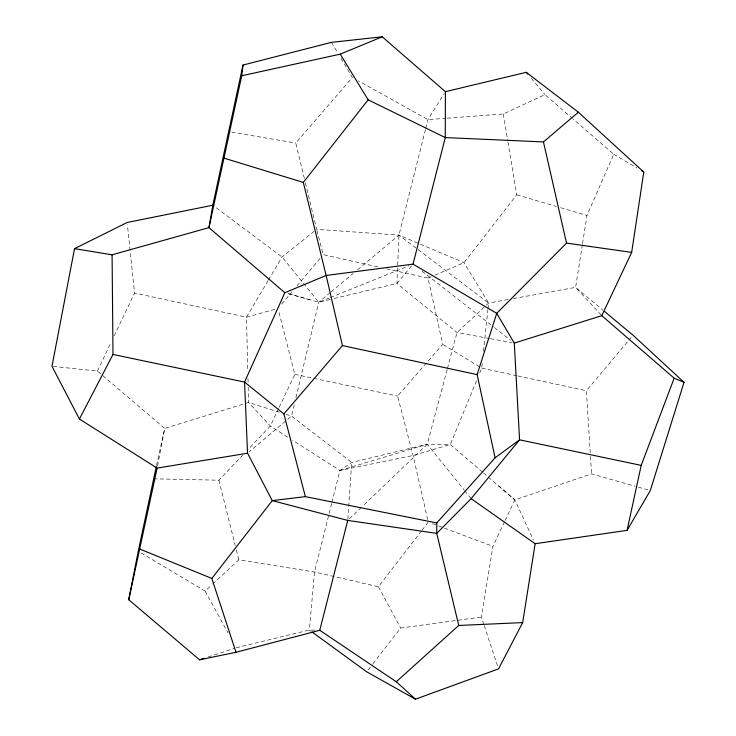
<?xml version="1.0" encoding="UTF-8"?>
<svg xmlns="http://www.w3.org/2000/svg" width="736" height="736" viewBox="0 0 736 736"><rect width="100%" height="100%" fill="white"/><g stroke="black" fill="none" stroke-linecap="round" stroke-linejoin="round"><path stroke-width="0.55" stroke-dasharray="3.68 2.76" d="M347.834 519.285L351.716 462.475L291.548 416.061L286.175 414.368M482.218 363.547L481.74 368.12L478.685 375.544M483.515 351.247L487.876 309.736M487.977 308.743L488.584 303.03L464.011 262.706L419.952 244.021M582.369 244.665L575.626 287.362L601.027 314.852M582.544 243.542L586.978 215.455L613.695 154.22L573.316 119.214M483.865 624.616L481.353 617.053L492.927 546.342L504.629 521.548M157.522 465.998L164.717 428.435L97.391 371.036L51.98 366.307M156.566 465.391L164.717 428.435L248.547 402.491L279.294 412.197M294.216 404.901L291.548 416.061L249.182 451.84M295.927 397.744L318.762 302.211L330.216 292.624M331.642 503.562L314.484 571.982L309.378 630.034L311.227 631.378M331.918 502.458L339.949 470.46L351.716 462.475L427.266 444.25L450.303 444.489L482.604 472.19M425.426 129.619L398.967 235.115L396.952 283.424L457.01 332.525L489.339 338.486M425.702 128.506L427.929 119.628L444.194 93.601M447.157 369.536L427.266 444.25L362.664 506.138M447.442 368.46L457.01 332.525L488.584 303.03L510.14 299.147M476.551 380.724L450.303 444.489L413.108 455.501L339.949 470.46L292.56 440.238M505.117 520.518L514.86 499.864L591.551 473.883L635.067 486.238M278.64 408.462L270.314 426.052L248.17 449.374M279.128 407.431L294.805 374.33L278.558 310.629M97.391 371.036L111.21 342.065M114.154 335.892L134.587 293.02L127.411 224.756M268.051 280.692L246.477 317.225L247.784 370.898M268.419 280.066L282.054 257.002L313.959 231.481M212.704 584.044L238.814 559.838L314.484 571.982L378.442 586.758L421.231 531.199M421.94 530.288L428.251 522.082L413.108 455.501L397.578 396.097L442.713 344.31L428.03 278.125L386.796 268.888M368.083 670.027L372.232 664.672M372.931 663.771L400.632 628.056L481.353 617.053M507.96 142.048L516.746 194.782L464.011 262.706L435.224 275.043M411.562 265.898L396.952 283.424L331.044 299.258M281.649 304.097L291.87 291.953M296.976 285.881L320.344 258.124M590.244 452.953L586.371 390.752L628.112 341.099M628.811 340.262L632.334 336.067M304.336 178.443L295.789 143.032L352.369 77.492L340.759 57.978M153.603 478.832L218.914 480.203L242.641 455.207M349.407 518.834L361.836 506.929M141.202 553.021L205.123 591.072L211.867 584.826M331.099 291.888L353.133 273.461M357.54 269.772L398.967 235.115L418.904 243.57M447.341 118.174L503.277 113.997L544.971 94.631L572.461 118.468M428.03 278.125L431.112 276.8M329.351 297.933L318.762 302.211L287.022 293.333M330.409 297.51L408.793 265.862M208.178 656.972L234.02 648.471M339.949 470.46L427.266 444.25L464.039 489.863M274.74 309.341L246.477 317.225L134.587 293.02M236.173 647.763L309.378 630.034L315.615 630.191M329.93 299.524L318.762 302.211L282.054 257.002L213.716 205.905M513.397 298.568L575.626 287.362L603.014 310.196M446.2 118.266L427.929 119.628L358.34 80.822M305.403 182.868L316.618 229.356L398.967 235.115L417.257 248.98M231.766 132.186L295.789 143.032M490.452 338.689L512.164 342.691M294.805 374.33L312.68 378.12M313.794 378.359L397.578 396.097M516.838 375.71L481.74 368.12L442.713 344.31M517.932 375.949L586.371 390.752M377.872 266.892L323.26 254.656L316.618 229.356M287.794 293.544L310.675 299.948M638.324 487.168L648.122 489.946M516.746 194.782L556.25 206.411M560.639 207.699L586.978 215.455M432.492 523.673L492.927 546.342M613.695 154.22L636.98 168.029M287.721 437.147L270.314 426.052L248.547 402.491L248.106 384.302M418.168 249.67L488.584 303.03M422.068 271.198L493.497 326.876M494.399 327.575L510.674 340.262M498.741 486.027L514.86 499.864L533.352 539.856M483.46 472.917L514.86 499.864M531.309 78.329L544.971 94.631M464.655 490.627L470.424 497.775M331.476 42.357L337.861 53.093M205.123 591.072L228.004 632.84M378.442 586.758L400.632 628.056M484.224 625.692L498.557 668.858M218.914 480.203L235.226 545.468M236.33 549.884L238.814 559.838M503.277 113.997L507.766 140.926M590.456 456.256L591.551 473.883M247.968 378.617L248.078 383.281"/><path stroke-width="1.1" d="M284.832 292.716L208.969 227.636L212.805 205.224L243 65.053L331.476 42.357L382.196 36.8L445.4 91.669L445.271 137.577L413.025 264.15L326.131 275.466L284.832 292.716L244.545 382.076L247.554 453.22L272.274 500.618L347.751 520.416L436.742 533.37L471.132 498.658L519.57 439.834L514.289 343.086L496.726 313.343L413.025 264.15M514.289 343.086L601.79 315.68L674.167 378.175L641.194 465.373L519.57 439.834L495.098 457.81L436.779 522.946L436.742 533.37L458.73 625.471L396.29 681.757L319.764 630.292L235.998 652.289L199.557 659.806L128.736 599.72L138.248 551.273L156.317 466.514M247.554 453.22L157.118 468.105L79.414 419.051L51.98 366.307L74.538 248.658L112.084 254.803L208.969 227.636L241.721 75.762L243 65.053M601.79 315.68L631.672 252.384L643.779 172.049L578.34 112.212L526.268 72.33L445.4 91.669M312.156 632.058L366.694 671.812L415.49 699.2L498.557 668.858L522.68 622.592L535.136 543.72L471.132 498.658M128.736 599.72L157.118 468.105M535.136 543.72L627.09 530.352L641.194 465.373M319.764 630.292L347.751 520.416M604.716 311.613L633.043 335.23L684.02 382.306L650.293 490.562L627.09 530.352M495.098 457.81L477.14 374.624L496.726 313.343L566.527 243.11L631.672 252.384M79.414 419.051L112.994 354.448L112.084 254.803M235.998 652.289L211.839 578.441L272.274 500.618L305.366 496.644L436.779 522.946M305.366 496.644L283.894 413.936L342.433 345.58L326.131 275.466L303.324 182.418L368.138 99.838L340.253 54.142L241.721 75.762M368.138 99.838L445.271 137.577L543.453 141.928L578.34 112.212M74.538 248.658L127.172 222.484L212.805 205.224M340.253 54.142L382.196 36.8M199.557 659.806L203.872 658.389M458.73 625.471L522.68 622.592M112.994 354.448L244.545 382.076L283.894 413.936M342.433 345.58L477.14 374.624M224.268 158.212L303.324 182.418M139.96 549.12L211.839 578.441M674.167 378.175L684.02 382.306M641.838 170.899L643.779 172.049M396.29 681.757L415.49 699.2M526.268 72.33L527.712 74.042M543.453 141.928L566.527 243.11"/></g></svg>
